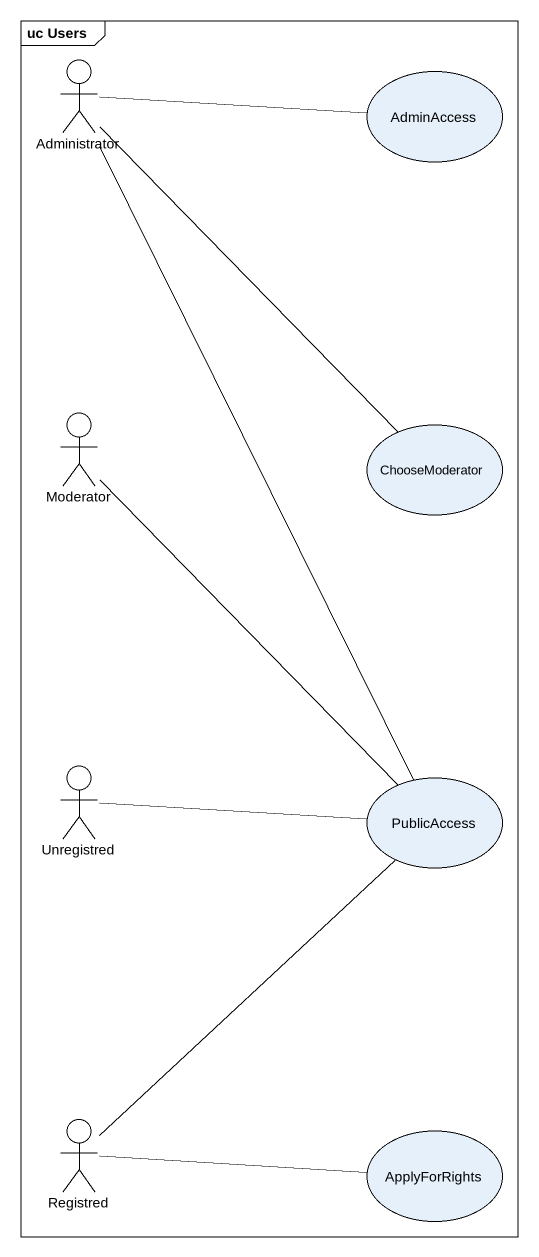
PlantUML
@startuml
mainframe uc Users
actor Administrator
usecase AdminAccess
actor Moderator
usecase ChooseModerator
actor Unregistred
usecase PublicAccess
actor Registred
usecase ApplyForRights
Administrator -right- AdminAccess
Administrator -- ChooseModerator
Administrator -- PublicAccess
Moderator -- PublicAccess
Unregistred -right- PublicAccess
Registred -up- PublicAccess
Registred -right- ApplyForRights
@enduml
